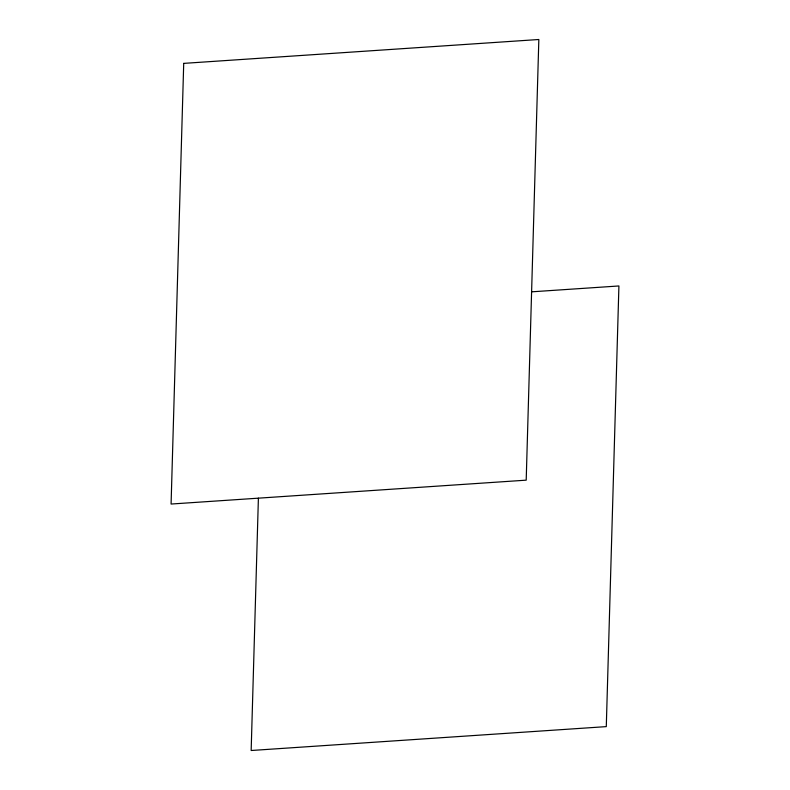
<?xml version="1.0" encoding="UTF-8"?>
<svg xmlns="http://www.w3.org/2000/svg" width="790" height="790" viewBox="0 0 790 790"><rect width="100%" height="100%" fill="white"/><g stroke="black" fill="none" stroke-linecap="round" stroke-linejoin="round"><path stroke-width="1.19" d="M258.399 498.164L251.161 750.5L606.286 726.622L618.916 285.96L531.67 291.826M183.714 63.378L171.084 504.04L526.199 480.162L538.839 39.5L183.714 63.378"/></g></svg>
